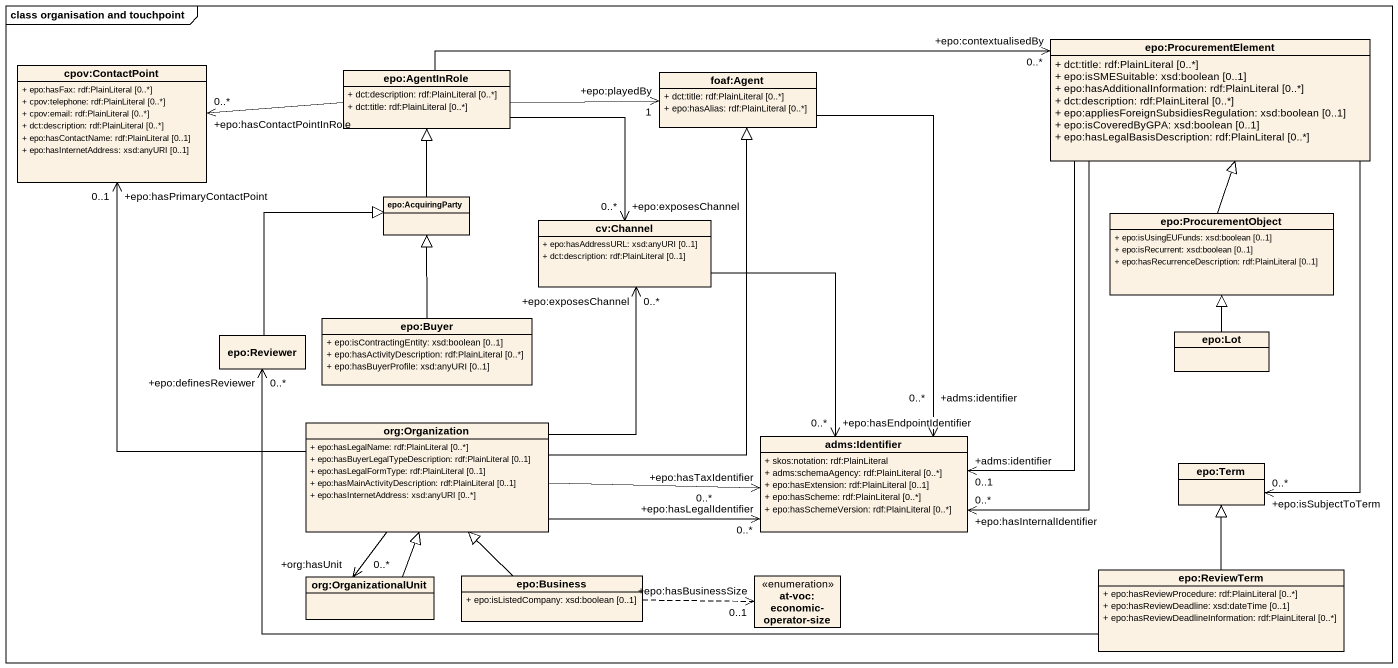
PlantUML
@startuml
mainframe class organisation and touchpoint
hide circle
hide empty members
skinparam classAttributeIconSize 0
class "cpov:ContactPoint" as cpov_ContactPoint {
  + epo:hasFax: rdf:PlainLiteral [0..*]
  + cpov:telephone: rdf:PlainLiteral [0..*]
  + cpov:email: rdf:PlainLiteral [0..*]
  + dct:description: rdf:PlainLiteral [0..*]
  + epo:hasContactName: rdf:PlainLiteral [0..1]
  + epo:hasInternetAddress: xsd:anyURI [0..1]
}
class "epo:AgentInRole" as epo_AgentInRole {
  + dct:description: rdf:PlainLiteral [0..*]
  + dct:title: rdf:PlainLiteral [0..*]
}
class "foaf:Agent" as foaf_Agent {
  + dct:title: rdf:PlainLiteral [0..*]
  + epo:hasAlias: rdf:PlainLiteral [0..*]
}
class "epo:ProcurementElement" as epo_ProcurementElement {
  + dct:title: rdf:PlainLiteral [0..*]
  + epo:isSMESuitable: xsd:boolean [0..1]
  + epo:hasAdditionalInformation: rdf:PlainLiteral [0..*]
  + dct:description: rdf:PlainLiteral [0..*]
  + epo:appliesForeignSubsidiesRegulation: xsd:boolean [0..1]
  + epo:isCoveredByGPA: xsd:boolean [0..1]
  + epo:hasLegalBasisDescription: rdf:PlainLiteral [0..*]
}
class "epo:AcquiringParty" as epo_AcquiringParty
class "cv:Channel" as cv_Channel {
  + epo:hasAddressURL: xsd:anyURI [0..1]
  + dct:description: rdf:PlainLiteral [0..1]
}
class "epo:ProcurementObject" as epo_ProcurementObject {
  + epo:isUsingEUFunds: xsd:boolean [0..1]
  + epo:isRecurrent: xsd:boolean [0..1]
  + epo:hasRecurrenceDescription: rdf:PlainLiteral [0..1]
}
class "epo:Reviewer" as epo_Reviewer
class "epo:Buyer" as epo_Buyer {
  + epo:isContractingEntity: xsd:boolean [0..1]
  + epo:hasActivityDescription: rdf:PlainLiteral [0..*]
  + epo:hasBuyerProfile: xsd:anyURI [0..1]
}
class "epo:Lot" as epo_Lot
class "org:Organization" as org_Organization {
  + epo:hasLegalName: rdf:PlainLiteral [0..*]
  + epo:hasBuyerLegalTypeDescription: rdf:PlainLiteral [0..1]
  + epo:hasLegalFormType: rdf:PlainLiteral [0..1]
  + epo:hasMainActivityDescription: rdf:PlainLiteral [0..1]
  + epo:hasInternetAddress: xsd:anyURI [0..*]
}
class "adms:Identifier" as adms_Identifier {
  + skos:notation: rdf:PlainLiteral
  + adms:schemaAgency: rdf:PlainLiteral [0..*]
  + epo:hasExtension: rdf:PlainLiteral [0..1]
  + epo:hasScheme: rdf:PlainLiteral [0..*]
  + epo:hasSchemeVersion: rdf:PlainLiteral [0..*]
}
class "epo:Term" as epo_Term
class "org:OrganizationalUnit" as org_OrganizationalUnit
class "epo:Business" as epo_Business {
  + epo:isListedCompany: xsd:boolean [0..1]
}
enum "at-voc:economic-operator-size" as at_voc_economic_operator
class "epo:ReviewTerm" as epo_ReviewTerm {
  + epo:hasReviewProcedure: rdf:PlainLiteral [0..*]
  + epo:hasReviewDeadline: xsd:dateTime [0..1]
  + epo:hasReviewDeadlineInformation: rdf:PlainLiteral [0..*]
}
epo_AgentInRole -left-> "+epo:hasContactPointInRole\n0..*" cpov_ContactPoint
epo_AgentInRole -right-> "+epo:playedBy\n1" foaf_Agent
epo_AgentInRole -right-> "+epo:contextualisedBy\n0..*" epo_ProcurementElement
epo_AgentInRole --> "+epo:exposesChannel\n0..*" cv_Channel
foaf_Agent --> "+adms:identifier\n0..*" adms_Identifier
epo_ProcurementElement --> "+epo:hasInternalIdentifier\n0..*" adms_Identifier
epo_ProcurementElement --> "+adms:identifier\n0..1" adms_Identifier
epo_ProcurementElement --> "+epo:isSubjectToTerm\n0..*" epo_Term
epo_AcquiringParty -up-|> epo_AgentInRole
cv_Channel --> "+epo:hasEndpointIdentifier\n0..*" adms_Identifier
epo_ProcurementObject -up-|> epo_ProcurementElement
epo_Reviewer -up-|> epo_AcquiringParty
epo_Buyer -up-|> epo_AcquiringParty
epo_Lot -up-|> epo_ProcurementObject
org_Organization -up-> "+epo:hasPrimaryContactPoint\n0..1" cpov_ContactPoint
org_Organization -up-|> foaf_Agent
org_Organization -up-> "+epo:exposesChannel\n0..*" cv_Channel
org_Organization -right-> "+epo:hasLegalIdentifier\n0..*" adms_Identifier
org_Organization -right-> "+epo:hasTaxIdentifier\n0..*" adms_Identifier
org_Organization --> "+org:hasUnit\n0..*" org_OrganizationalUnit
org_OrganizationalUnit -up-|> org_Organization
epo_Business -up-|> org_Organization
epo_Business .right.> "+epo:hasBusinessSize\n0..1" at_voc_economic_operator
epo_ReviewTerm -left-> "+epo:definesReviewer\n0..*" epo_Reviewer
epo_ReviewTerm -up-|> epo_Term
@enduml
